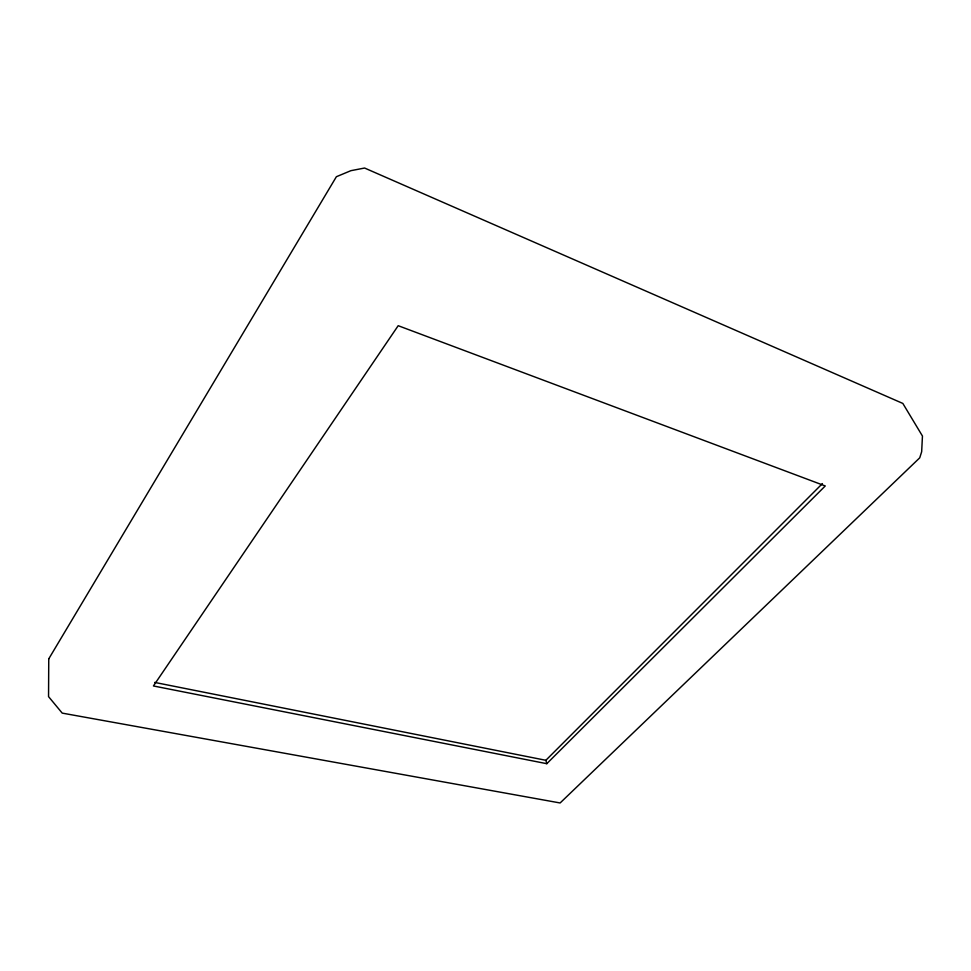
<?xml version="1.0" encoding="UTF-8"?>
<svg xmlns="http://www.w3.org/2000/svg" width="971" height="971" viewBox="0 0 971 971"><rect width="100%" height="100%" fill="white"/><g stroke="black" fill="none" stroke-linecap="round" stroke-linejoin="round"><path stroke-width="1.46" d="M154.692 682.419L545.86 760.293L822.413 483.582M546.794 763.692L825.265 485.949L398.195 325.698L153.418 685.963L546.794 763.692L545.86 760.293M48.756 658.86L48.55 696.62L62.217 713.115L560.121 802.968L919.731 457.827L921.661 451.758L922.45 436.04L902.836 403.438L364.598 168.032L350.895 170.678L336.379 176.722L48.756 658.86"/></g></svg>
